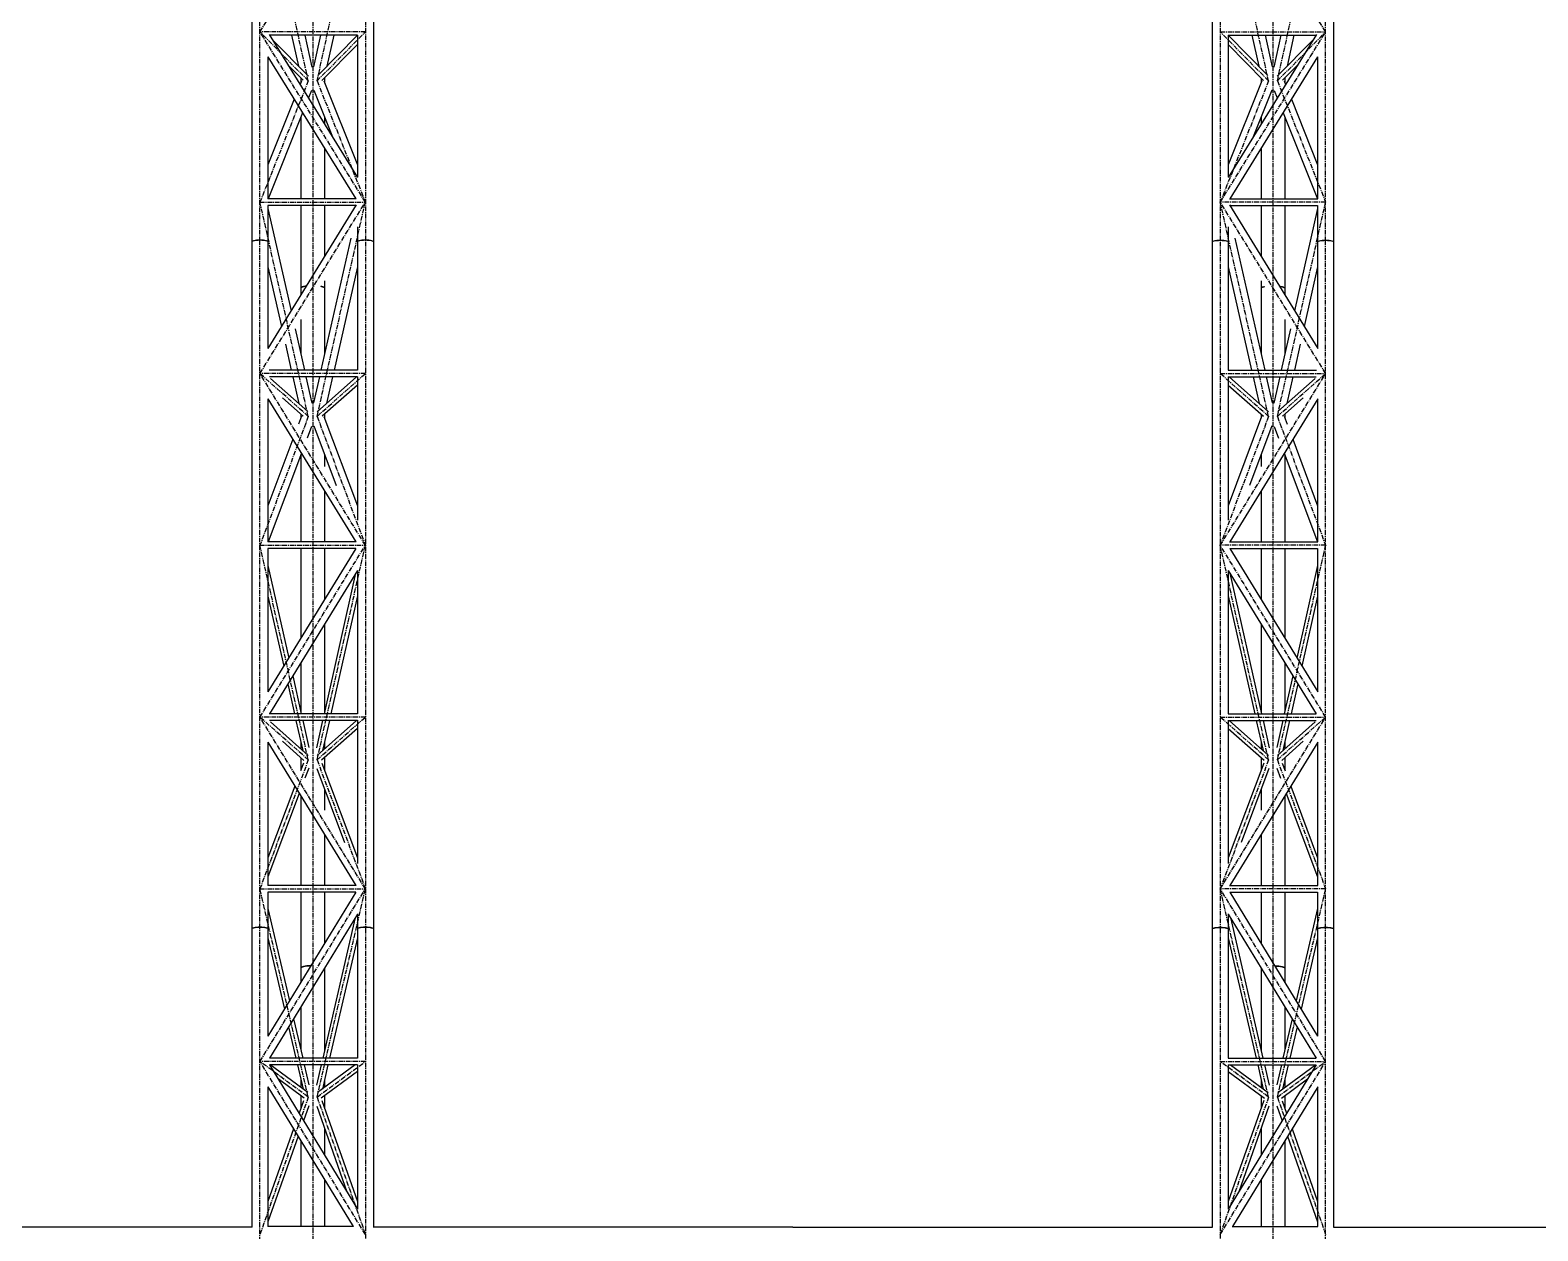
# Model space of a CAD drawing. Header units: millimetres. Extents: x 5143 to 30813, y 232 to 21408.
# Drawn here: x 16332 to 18907, y 17526 to 19577 of the extents above; entities that cross this region are included whole.
import ezdxf

# ---------------------------------------------------------------- set-up
doc = ezdxf.new("R2010")
doc.units = ezdxf.units.MM
doc.header["$LTSCALE"] = 0.25
doc.linetypes.add('CENTER', pattern=[50.8, 31.75, -6.35, 6.35, -6.35])
doc.linetypes.add('XKITLINE00', pattern=[0])

msp = doc.modelspace()

# ---------------------------------------------------------------- linework, layer by layer
at = {"color": 8, "linetype": 'CENTER'}
for p, q in [((16905, 20368.1), (16905, 19215.5)), ((18365, 20368.1), (18365, 19215.5)), ((16725, 19215.5), (16725, 20364.8)), ((16815, 20366.5), (16815, 19136.2)), ((18455, 20366.5), (18455, 19136.2)), ((18545, 19215.5), (18545, 20364.8)), ((16725, 19574.4), (16905, 19865.3)), ((16807.5, 19490.5), (16725, 19865.3)), ((16822.5, 19490.5), (16905, 19865.3)), ((18447.5, 19490.5), (18365, 19865.3)), ((18545, 19574.4), (18365, 19865.3)), ((18462.5, 19490.5), (18545, 19865.3)), ((16905, 19574.4), (16725, 19574.4)), ((16905, 19283.4), (16725, 19574.4)), ((16807.5, 19490.5), (16725, 19574.4)), ((16822.5, 19490.5), (16905, 19574.4)), ((18447.5, 19490.5), (18365, 19574.4)), ((18365, 19574.4), (18545, 19574.4)), ((18365, 19283.4), (18545, 19574.4)), ((18462.5, 19490.5), (18545, 19574.4)), ((16807.5, 19490.5), (16725, 19283.4)), ((16822.5, 19490.5), (16905, 19283.4)), ((18447.5, 19490.5), (18365, 19283.4)), ((18462.5, 19490.5), (18545, 19283.4)), ((16725, 18990.6), (16905, 19283.4)), ((16725, 19283.4), (16905, 19283.4)), ((16807.5, 18917.5), (16725, 19283.4)), ((16822.5, 18917.5), (16905, 19283.4)), ((18447.5, 18917.5), (18365, 19283.4)), ((18545, 18990.6), (18365, 19283.4)), ((18545, 19283.4), (18365, 19283.4)), ((18462.5, 18917.5), (18545, 19283.4)), ((16725, 18041.9), (16725, 19215.5)), ((16905, 19215.5), (16905, 18041.9)), ((18365, 19215.5), (18365, 18041.9)), ((18545, 18041.9), (18545, 19215.5)), ((16815, 19136.2), (16815, 17975)), ((18455, 19136.2), (18455, 17975)), ((16905, 18697.2), (16725, 18990.6)), ((16905, 18990.6), (16725, 18990.6)), ((16807.5, 18917.5), (16725, 18990.6)), ((16822.5, 18917.5), (16905, 18990.6)), ((18447.5, 18917.5), (18365, 18990.6)), ((18365, 18697.2), (18545, 18990.6)), ((18365, 18990.6), (18545, 18990.6)), ((18462.5, 18917.5), (18545, 18990.6)), ((16807.5, 18917.5), (16725, 18697.2)), ((16822.5, 18917.5), (16905, 18697.2)), ((18447.5, 18917.5), (18365, 18697.2)), ((18462.5, 18917.5), (18545, 18697.2)), ((16725, 18403.8), (16905, 18697.2)), ((16725, 18697.2), (16905, 18697.2)), ((16807.5, 18330.7), (16725, 18697.2)), ((16822.5, 18330.7), (16905, 18697.2)), ((18545, 18403.8), (18365, 18697.2)), ((18447.5, 18330.7), (18365, 18697.2)), ((18545, 18697.2), (18365, 18697.2)), ((18462.5, 18330.7), (18545, 18697.2)), ((16905, 18110.4), (16725, 18403.8)), ((16905, 18403.8), (16725, 18403.8)), ((16807.5, 18330.7), (16725, 18403.8)), ((16822.5, 18330.7), (16905, 18403.8)), ((18365, 18110.4), (18545, 18403.8)), ((18365, 18403.8), (18545, 18403.8)), ((18447.5, 18330.7), (18365, 18403.8)), ((18462.5, 18330.7), (18545, 18403.8)), ((16807.5, 18330.7), (16725, 18110.4)), ((16822.5, 18330.7), (16905, 18110.4)), ((18447.5, 18330.7), (18365, 18110.4)), ((18462.5, 18330.7), (18545, 18110.4)), ((16725, 17815.4), (16905, 18110.4)), ((16725, 18110.4), (16905, 18110.4)), ((16807.5, 17754.7), (16725, 18110.4)), ((16822.5, 17754.7), (16905, 18110.4)), ((18545, 17815.4), (18365, 18110.4)), ((18545, 18110.4), (18365, 18110.4)), ((18447.5, 17754.7), (18365, 18110.4)), ((18462.5, 17754.7), (18545, 18110.4)), ((16725, 16860.1), (16725, 18041.9)), ((16905, 18041.9), (16905, 16860.1)), ((18365, 18041.9), (18365, 16860.1)), ((18545, 16860.1), (18545, 18041.9)), ((16815, 17975), (16815, 16806.3)), ((18455, 17975), (18455, 16806.3)), ((16905, 17815.4), (16725, 17815.4)), ((16905, 17520), (16725, 17815.4)), ((16807.5, 17754.7), (16725, 17815.4)), ((16822.5, 17754.7), (16905, 17815.4)), ((18365, 17815.4), (18545, 17815.4)), ((18365, 17520), (18545, 17815.4)), ((18447.5, 17754.7), (18365, 17815.4)), ((18462.5, 17754.7), (18545, 17815.4)), ((16807.5, 17754.7), (16725, 17520)), ((16822.5, 17754.7), (16905, 17520)), ((18447.5, 17754.7), (18365, 17520)), ((18462.5, 17754.7), (18545, 17520))]:
    msp.add_line(p, q, dxfattribs=at)
at = {"color": 8, "linetype": 'XKITLINE00'}
for p, q in [((16918.6, 20343.7), (16918.6, 19215.5)), ((18351.3, 20343.7), (18351.3, 19215.5)), ((16711.3, 20340.1), (16711.3, 19215.5)), ((18558.6, 20340.1), (18558.6, 19215.5)), ((16740.5, 19570), (16891.6, 19325.8)), ((18529.5, 19570), (18378.4, 19325.8)), ((16891.3, 19568.7), (16741.3, 19568.7)), ((16746.1, 19560.9), (16807.6, 19498.4)), ((16779.1, 19568.7), (16790.8, 19515.5)), ((16801.5, 19568.7), (16813.6, 19513.8)), ((16828.5, 19568.7), (16816.6, 19514.5)), ((16891.3, 19568.6), (16823.9, 19500)), ((16891.3, 19552.5), (16830.9, 19491)), ((16850.9, 19568.7), (16839.2, 19515.5)), ((16891.3, 19568.9), (16891.3, 19326.2)), ((18378.6, 19568.9), (18378.6, 19326.2)), ((18378.6, 19568.7), (18528.7, 19568.7)), ((18378.6, 19568.6), (18446.1, 19500)), ((18378.6, 19552.5), (18439.1, 19491)), ((18419.1, 19568.7), (18430.8, 19515.5)), ((18441.5, 19568.7), (18453.4, 19514.5)), ((18468.5, 19568.7), (18456.4, 19513.8)), ((18523.9, 19560.9), (18462.4, 19498.4)), ((18490.9, 19568.7), (18479.2, 19515.5)), ((16738.6, 19531.7), (16738.6, 19289.1)), ((16738.6, 19531.6), (16888.7, 19289.1)), ((16773, 19517.6), (16798.5, 19491.6)), ((18531.3, 19531.6), (18381.3, 19289.1)), ((18497, 19517.6), (18471.5, 19491.6)), ((18531.3, 19531.7), (18531.3, 19289.1)), ((16794.7, 19495.5), (16794.7, 19488)), ((16795.3, 19494.8), (16795.4, 19494.8)), ((16834.7, 19494.8), (16834.6, 19494.4)), ((16835.3, 19495.5), (16835.3, 19487.9)), ((18434.7, 19495.5), (18434.7, 19487.9)), ((18435.3, 19494.8), (18435.4, 19494.4)), ((18474.6, 19494.8), (18474.6, 19494.8)), ((18475.3, 19495.5), (18475.3, 19488)), ((16795.9, 19490.9), (16793.4, 19484.6)), ((16812.7, 19474.1), (16807.7, 19461.4)), ((16817, 19474.7), (16848.7, 19395.1)), ((16834.2, 19490.6), (16891.3, 19347.2)), ((18435.8, 19490.6), (18378.6, 19347.2)), ((18453, 19474.7), (18421.2, 19395.1)), ((18457.3, 19474.1), (18462.3, 19461.4)), ((18474.1, 19490.9), (18476.6, 19484.6)), ((16783.3, 19459.4), (16738.6, 19347.3)), ((18486.7, 19459.4), (18531.3, 19347.3)), ((16797.7, 19436.2), (16739.1, 19289.1)), ((16794.7, 19428.8), (16794.7, 19289.1)), ((16835.3, 19428.8), (16835.3, 19416.8)), ((18434.7, 19428.8), (18434.7, 19416.8)), ((18472.3, 19436.2), (18530.9, 19289.1)), ((18475.3, 19428.8), (18475.3, 19289.1)), ((16835.3, 19375.4), (16835.3, 19289.1)), ((18434.7, 19375.4), (18434.7, 19289.1)), ((16889.1, 19289.1), (16738.5, 19289.1)), ((18380.9, 19289.1), (18531.5, 19289.1)), ((16889.5, 19279), (16738.4, 19033.2)), ((16738.6, 19277.9), (16738.6, 19215.5)), ((16888.7, 19277.7), (16738.6, 19277.7)), ((16738.6, 19272.6), (16778.1, 19097.7)), ((16794.7, 19277.7), (16794.7, 19136.2)), ((16835.3, 19277.7), (16835.3, 19190.8)), ((18380.5, 19279), (18531.6, 19033.2)), ((18381.3, 19277.7), (18531.3, 19277.7)), ((18434.7, 19277.7), (18434.7, 19190.8)), ((18475.3, 19277.7), (18475.3, 19136.2)), ((18531.3, 19272.6), (18491.9, 19097.7)), ((18531.3, 19277.9), (18531.3, 19215.5)), ((16891.3, 19241), (16891.3, 19215.5)), ((18378.6, 19241), (18378.6, 19215.5)), ((16711.7, 19216.2), (16711.3, 19215.5)), ((16711.7, 19216.1), (16711.3, 19215.5)), ((16711.3, 19215.5), (16711.3, 18041.9)), ((16712.7, 19216.9), (16711.7, 19216.2)), ((16712.7, 19216.7), (16711.7, 19216.1)), ((16714.3, 19217.5), (16712.7, 19216.9)), ((16714.3, 19217.2), (16712.7, 19216.7)), ((16714.8, 19217.4), (16713.9, 19217.1)), ((16716.5, 19218.1), (16714.3, 19217.5)), ((16716.5, 19217.7), (16714.3, 19217.2)), ((16716.9, 19218), (16714.8, 19217.4)), ((16719.1, 19218.5), (16716.5, 19218.1)), ((16719.1, 19218), (16716.5, 19217.7)), ((16719.3, 19218.3), (16716.9, 19218)), ((16722, 19218.7), (16719.1, 19218.5)), ((16722, 19218.2), (16719.1, 19218)), ((16722.1, 19218.6), (16719.3, 19218.3)), ((16725, 19218.8), (16722, 19218.7)), ((16725, 19218.3), (16722, 19218.2)), ((16725, 19218.6), (16722.1, 19218.6)), ((16728, 19218.7), (16725, 19218.8)), ((16727.9, 19218.6), (16725, 19218.6)), ((16728, 19218.2), (16725, 19218.3)), ((16730.7, 19218.3), (16727.9, 19218.6)), ((16730.9, 19218.5), (16728, 19218.7)), ((16730.9, 19218), (16728, 19218.2)), ((16733.1, 19218), (16730.7, 19218.3)), ((16733.5, 19218.1), (16730.9, 19218.5)), ((16733.5, 19217.7), (16730.9, 19218)), ((16735.2, 19217.4), (16733.1, 19218)), ((16735.7, 19217.5), (16733.5, 19218.1)), ((16735.7, 19217.2), (16733.5, 19217.7)), ((16736.1, 19217.1), (16735.2, 19217.4)), ((16737.3, 19216.9), (16735.7, 19217.5)), ((16737.3, 19216.7), (16735.7, 19217.2)), ((16738.3, 19216.2), (16737.3, 19216.9)), ((16738.3, 19216.1), (16737.3, 19216.7)), ((16738.3, 19216.2), (16738.6, 19215.5)), ((16738.3, 19216.1), (16738.6, 19215.5)), ((16738.6, 19215.5), (16738.6, 19033.6)), ((16879.9, 19221.8), (16829, 18996.3)), ((16891.7, 19216.2), (16891.3, 19215.5)), ((16891.7, 19216.1), (16891.3, 19215.5)), ((16891.3, 19215.5), (16891.3, 18996.3)), ((16892.7, 19216.9), (16891.7, 19216.2)), ((16892.7, 19216.7), (16891.7, 19216.1)), ((16894.3, 19217.5), (16892.7, 19216.9)), ((16894.3, 19217.2), (16892.7, 19216.7)), ((16894.8, 19217.4), (16893.9, 19217.1)), ((16896.5, 19218.1), (16894.3, 19217.5)), ((16896.5, 19217.7), (16894.3, 19217.2)), ((16896.9, 19218), (16894.8, 19217.4)), ((16899.1, 19218.5), (16896.5, 19218.1)), ((16899.1, 19218), (16896.5, 19217.7)), ((16899.3, 19218.3), (16896.9, 19218)), ((16902, 19218.7), (16899.1, 19218.5)), ((16902, 19218.2), (16899.1, 19218)), ((16902.1, 19218.6), (16899.3, 19218.3)), ((16905, 19218.8), (16902, 19218.7)), ((16905, 19218.3), (16902, 19218.2)), ((16905, 19218.6), (16902.1, 19218.6)), ((16908, 19218.7), (16905, 19218.8)), ((16907.9, 19218.6), (16905, 19218.6)), ((16908, 19218.2), (16905, 19218.3)), ((16910.7, 19218.3), (16907.9, 19218.6)), ((16910.9, 19218.5), (16908, 19218.7)), ((16910.9, 19218), (16908, 19218.2)), ((16913.1, 19218), (16910.7, 19218.3)), ((16913.5, 19218.1), (16910.9, 19218.5)), ((16913.5, 19217.7), (16910.9, 19218)), ((16915.2, 19217.4), (16913.1, 19218)), ((16915.7, 19217.5), (16913.5, 19218.1)), ((16915.7, 19217.2), (16913.5, 19217.7)), ((16916.1, 19217.1), (16915.2, 19217.4)), ((16917.3, 19216.9), (16915.7, 19217.5)), ((16917.3, 19216.7), (16915.7, 19217.2)), ((16918.3, 19216.2), (16917.3, 19216.9)), ((16918.3, 19216.1), (16917.3, 19216.7)), ((16918.3, 19216.2), (16918.6, 19215.5)), ((16918.3, 19216.1), (16918.6, 19215.5)), ((16918.6, 19215.5), (16918.6, 18041.9)), ((18351.7, 19216.2), (18351.3, 19215.5)), ((18351.7, 19216.1), (18351.3, 19215.5)), ((18351.3, 19215.5), (18351.3, 18041.9)), ((18351.7, 19216.2), (18352.7, 19216.9)), ((18351.7, 19216.1), (18352.7, 19216.7)), ((18352.7, 19216.9), (18354.3, 19217.5)), ((18352.7, 19216.7), (18354.3, 19217.2)), ((18353.9, 19217.1), (18354.8, 19217.4)), ((18354.3, 19217.5), (18356.5, 19218.1)), ((18354.3, 19217.2), (18356.5, 19217.7)), ((18354.8, 19217.4), (18356.9, 19218)), ((18356.5, 19218.1), (18359.1, 19218.5)), ((18356.5, 19217.7), (18359.1, 19218)), ((18356.9, 19218), (18359.3, 19218.3)), ((18359.1, 19218.5), (18362, 19218.7)), ((18359.1, 19218), (18362, 19218.2)), ((18359.3, 19218.3), (18362.1, 19218.6)), ((18362, 19218.7), (18365, 19218.8)), ((18362, 19218.2), (18365, 19218.3)), ((18362.1, 19218.6), (18365, 19218.6)), ((18365, 19218.8), (18368, 19218.7)), ((18365, 19218.6), (18367.9, 19218.6)), ((18365, 19218.3), (18368, 19218.2)), ((18367.9, 19218.6), (18370.7, 19218.3)), ((18368, 19218.7), (18370.9, 19218.5)), ((18368, 19218.2), (18370.9, 19218)), ((18370.7, 19218.3), (18373.1, 19218)), ((18370.9, 19218.5), (18373.5, 19218.1)), ((18370.9, 19218), (18373.5, 19217.7)), ((18373.1, 19218), (18375.2, 19217.4)), ((18373.5, 19218.1), (18375.7, 19217.5)), ((18373.5, 19217.7), (18375.7, 19217.2)), ((18375.2, 19217.4), (18376.1, 19217.1)), ((18375.7, 19217.5), (18377.3, 19216.9)), ((18375.7, 19217.2), (18377.3, 19216.7)), ((18377.3, 19216.9), (18378.3, 19216.2)), ((18377.3, 19216.7), (18378.3, 19216.1)), ((18378.3, 19216.2), (18378.6, 19215.5)), ((18378.3, 19216.1), (18378.6, 19215.5)), ((18378.6, 19215.5), (18378.6, 18996.3)), ((18390.1, 19221.8), (18440.9, 18996.3)), ((18531.7, 19216.2), (18531.3, 19215.5)), ((18531.7, 19216.1), (18531.3, 19215.5)), ((18531.3, 19215.5), (18531.3, 19033.6)), ((18531.7, 19216.2), (18532.7, 19216.9)), ((18531.7, 19216.1), (18532.7, 19216.7)), ((18532.7, 19216.9), (18534.3, 19217.5)), ((18532.7, 19216.7), (18534.3, 19217.2)), ((18533.9, 19217.1), (18534.8, 19217.4)), ((18534.3, 19217.5), (18536.5, 19218.1)), ((18534.3, 19217.2), (18536.5, 19217.7)), ((18534.8, 19217.4), (18536.9, 19218)), ((18536.5, 19218.1), (18539.1, 19218.5)), ((18536.5, 19217.7), (18539.1, 19218)), ((18536.9, 19218), (18539.3, 19218.3)), ((18539.1, 19218.5), (18542, 19218.7)), ((18539.1, 19218), (18542, 19218.2)), ((18539.3, 19218.3), (18542.1, 19218.6)), ((18542, 19218.7), (18545, 19218.8)), ((18542, 19218.2), (18545, 19218.3)), ((18542.1, 19218.6), (18545, 19218.6)), ((18545, 19218.8), (18548, 19218.7)), ((18545, 19218.6), (18547.9, 19218.6)), ((18545, 19218.3), (18548, 19218.2)), ((18547.9, 19218.6), (18550.7, 19218.3)), ((18548, 19218.7), (18550.9, 19218.5)), ((18548, 19218.2), (18550.9, 19218)), ((18550.7, 19218.3), (18553.1, 19218)), ((18550.9, 19218.5), (18553.5, 19218.1)), ((18550.9, 19218), (18553.5, 19217.7)), ((18553.1, 19218), (18555.2, 19217.4)), ((18553.5, 19218.1), (18555.7, 19217.5)), ((18553.5, 19217.7), (18555.7, 19217.2)), ((18555.2, 19217.4), (18556.1, 19217.1)), ((18555.7, 19217.5), (18557.3, 19216.9)), ((18555.7, 19217.2), (18557.3, 19216.7)), ((18557.3, 19216.9), (18558.3, 19216.2)), ((18557.3, 19216.7), (18558.3, 19216.1)), ((18558.3, 19216.2), (18558.6, 19215.5)), ((18558.3, 19216.1), (18558.6, 19215.5)), ((18558.6, 19215.5), (18558.6, 18041.9)), ((16738.6, 19173.1), (16761.7, 19071)), ((16891.3, 19173.1), (16851.5, 18996.3)), ((18378.6, 19173.1), (18418.5, 18996.3)), ((18531.3, 19173.1), (18508.3, 19071)), ((16795, 19137), (16794.7, 19136.2)), ((16795, 19136.9), (16794.7, 19136.2)), ((16794.7, 19136.2), (16794.7, 19124.8)), ((16795.9, 19137.8), (16795, 19137)), ((16795.9, 19137.7), (16795, 19136.9)), ((16797.4, 19138.5), (16795.9, 19137.8)), ((16797.4, 19138.3), (16795.9, 19137.7)), ((16799.4, 19139.2), (16797.4, 19138.5)), ((16799.4, 19138.9), (16797.4, 19138.3)), ((16801.9, 19139.8), (16799.4, 19139.2)), ((16801.9, 19139.5), (16799.4, 19138.9)), ((16804.1, 19140.1), (16801.9, 19139.8)), ((16803.9, 19139.7), (16801.9, 19139.5)), ((16830.5, 19138.9), (16829.1, 19139.2)), ((16830.5, 19139.2), (16829.3, 19139.5)), ((16832.6, 19138.5), (16830.5, 19139.2)), ((16832.6, 19138.3), (16830.5, 19138.9)), ((16834.1, 19137.8), (16832.6, 19138.5)), ((16834.1, 19137.7), (16832.6, 19138.3)), ((16835, 19137), (16834.1, 19137.8)), ((16835, 19136.9), (16834.1, 19137.7)), ((16835, 19137), (16835.3, 19136.2)), ((16835, 19136.9), (16835.3, 19136.2)), ((16835.3, 19149.3), (16835.3, 19136.2)), ((16835.3, 19136.2), (16835.3, 19024)), ((18434.7, 19149.3), (18434.7, 19136.2)), ((18435, 19137), (18434.7, 19136.2)), ((18435, 19136.9), (18434.7, 19136.2)), ((18434.7, 19136.2), (18434.7, 19024)), ((18435, 19137), (18435.9, 19137.8)), ((18435, 19136.9), (18435.9, 19137.7)), ((18435.9, 19137.8), (18437.4, 19138.5)), ((18435.9, 19137.7), (18437.4, 19138.3)), ((18437.4, 19138.5), (18439.4, 19139.2)), ((18437.4, 19138.3), (18439.4, 19138.9)), ((18439.4, 19139.2), (18440.7, 19139.5)), ((18439.4, 19138.9), (18440.9, 19139.2)), ((18465.9, 19140.1), (18468, 19139.8)), ((18466.1, 19139.7), (18468, 19139.5)), ((18468, 19139.8), (18470.5, 19139.2)), ((18468, 19139.5), (18470.5, 19138.9)), ((18470.5, 19139.2), (18472.6, 19138.5)), ((18470.5, 19138.9), (18472.6, 19138.3)), ((18472.6, 19138.5), (18474.1, 19137.8)), ((18472.6, 19138.3), (18474.1, 19137.7)), ((18474.1, 19137.8), (18475, 19137)), ((18474.1, 19137.7), (18475, 19136.9)), ((18475, 19137), (18475.3, 19136.2)), ((18475, 19136.9), (18475.3, 19136.2)), ((18475.3, 19136.2), (18475.3, 19124.8)), ((16794.7, 19083.2), (16794.7, 19024)), ((18475.3, 19083.2), (18475.3, 19024)), ((16784.9, 19067.3), (16800.9, 18996.3)), ((18485.1, 19067.3), (18469.1, 18996.3)), ((16768.5, 19040.6), (16778.5, 18996.3)), ((18501.5, 19040.6), (18491.5, 18996.3)), ((16891.5, 18996.3), (16740.9, 18996.3)), ((16891.3, 18984.9), (16741.3, 18984.9)), ((16806.9, 18925.6), (16742.8, 18982.4)), ((16781.1, 18984.9), (16791.3, 18939.4)), ((16803.5, 18984.9), (16813.6, 18940)), ((16826.5, 18984.9), (16816.5, 18940.6)), ((16890, 18984.9), (16822.9, 18925.4)), ((16848.9, 18984.9), (16838.7, 18939.4)), ((16891.3, 18985.1), (16891.3, 18740.3)), ((18378.5, 18996.3), (18529.1, 18996.3)), ((18378.6, 18985.1), (18378.6, 18740.3)), ((18378.6, 18984.9), (18528.7, 18984.9)), ((18380, 18984.9), (18447.1, 18925.4)), ((18421.1, 18984.9), (18431.3, 18939.4)), ((18443.5, 18984.9), (18453.5, 18940.6)), ((18466.5, 18984.9), (18456.4, 18940)), ((18463.1, 18925.6), (18527.2, 18982.4)), ((18488.9, 18984.9), (18478.6, 18939.4)), ((16891.3, 18970.9), (16831.3, 18917.7)), ((18378.6, 18970.9), (18438.7, 18917.7)), ((16738.6, 18947.5), (16888.7, 18702.9)), ((16738.6, 18947.5), (16738.6, 18702.9)), ((16798.8, 18917.6), (16763.2, 18949.1)), ((18531.4, 18947.5), (18381.3, 18702.9)), ((18471.2, 18917.6), (18506.8, 18949.1)), ((18531.3, 18947.5), (18531.3, 18702.9)), ((16795.9, 18917.6), (16790.8, 18904.1)), ((16794.7, 18921.2), (16794.7, 18914.5)), ((16812.8, 18900.4), (16805.3, 18880.5)), ((16817, 18901.1), (16855, 18799.5)), ((16834.3, 18917.2), (16891.3, 18764.8)), ((16835.3, 18921.2), (16835.3, 18914.5)), ((18435.7, 18917.2), (18378.6, 18764.8)), ((18453, 18901.1), (18415, 18799.5)), ((18434.7, 18921.2), (18434.7, 18914.5)), ((18457.2, 18900.4), (18464.7, 18880.5)), ((18474.1, 18917.6), (18479.2, 18904.1)), ((18475.3, 18921.2), (18475.3, 18914.5)), ((16781.1, 18878.3), (16738.6, 18764.9)), ((18488.9, 18878.3), (18531.3, 18764.9)), ((16795.7, 18854.6), (16738.8, 18702.9)), ((16794.7, 18852.1), (16794.7, 18702.9)), ((16835.3, 18852.1), (16835.3, 18831.6)), ((18434.7, 18852.1), (18434.7, 18831.6)), ((18474.3, 18854.6), (18531.2, 18702.9)), ((18475.3, 18852.1), (18475.3, 18702.9)), ((16835.3, 18790), (16835.3, 18702.9)), ((18434.7, 18790), (18434.7, 18702.9)), ((16889, 18702.9), (16738.5, 18702.9)), ((18381, 18702.9), (18531.5, 18702.9)), ((16888.8, 18691.7), (16738.6, 18446.9)), ((16738.6, 18691.7), (16738.6, 18446.9)), ((16888.7, 18691.5), (16738.6, 18691.5)), ((16794.7, 18691.5), (16794.7, 18538.2)), ((16835.3, 18691.5), (16835.3, 18604.4)), ((18381.1, 18691.7), (18531.4, 18446.9)), ((18381.3, 18691.5), (18531.3, 18691.5)), ((18434.7, 18691.5), (18434.7, 18604.4)), ((18475.3, 18691.5), (18475.3, 18538.2)), ((18531.3, 18691.7), (18531.3, 18446.9)), ((16738.6, 18662.5), (16774.2, 18504.7)), ((16891.3, 18654.1), (16741.3, 18409.5)), ((16888.4, 18649.4), (16834.4, 18409.5)), ((16891.3, 18654.2), (16891.3, 18409.5)), ((18378.6, 18654.2), (18378.6, 18409.5)), ((18378.7, 18654.1), (18528.7, 18409.5)), ((18381.6, 18649.4), (18435.6, 18409.5)), ((18531.3, 18662.5), (18495.8, 18504.7)), ((16738.6, 18610.6), (16765.6, 18490.8)), ((16891.3, 18610.7), (16846.1, 18409.5)), ((18378.6, 18610.7), (18423.9, 18409.5)), ((18531.3, 18610.6), (18504.4, 18490.8)), ((16835.3, 18562.8), (16835.3, 18413.4)), ((18434.7, 18562.8), (18434.7, 18413.4)), ((16794.7, 18496.6), (16794.7, 18413.5)), ((18475.3, 18496.6), (18475.3, 18413.5)), ((16781, 18474.3), (16795.6, 18409.5)), ((18489, 18474.3), (18474.4, 18409.5)), ((16772.5, 18460.4), (16783.9, 18409.5)), ((18497.5, 18460.4), (18486.1, 18409.5)), ((16891.5, 18409.5), (16740.9, 18409.5)), ((16891.3, 18398.1), (16741.3, 18398.1)), ((16807.4, 18338.4), (16742.8, 18395.7)), ((16786.5, 18398.1), (16798.1, 18346.6)), ((16798.2, 18398.1), (16808.6, 18351.6)), ((16831.9, 18398.1), (16821.3, 18351.1)), ((16890, 18398.1), (16822.5, 18338.3)), ((16843.5, 18398.1), (16831.9, 18346.6)), ((16891.3, 18398.3), (16891.3, 18153.5)), ((18378.5, 18409.5), (18529, 18409.5)), ((18378.6, 18398.3), (18378.6, 18153.5)), ((18378.6, 18398.1), (18528.7, 18398.1)), ((18380, 18398.1), (18447.5, 18338.3)), ((18426.5, 18398.1), (18438.1, 18346.6)), ((18438.1, 18398.1), (18448.7, 18351.1)), ((18471.8, 18398.1), (18461.4, 18351.6)), ((18462.6, 18338.4), (18527.2, 18395.7)), ((18483.5, 18398.1), (18471.9, 18346.6)), ((16738.6, 18360.8), (16888.7, 18116.1)), ((16738.6, 18360.7), (16738.6, 18116.1)), ((16800, 18329.7), (16763.2, 18362.4)), ((16794.7, 18361.6), (16794.7, 18349.6)), ((16891.3, 18384.2), (16830.1, 18329.9)), ((16835.3, 18361.7), (16835.3, 18349.6)), ((18378.6, 18384.2), (18439.9, 18329.9)), ((18531.4, 18360.8), (18381.3, 18116.1)), ((18434.7, 18361.7), (18434.7, 18349.6)), ((18470, 18329.7), (18506.8, 18362.4)), ((18475.3, 18361.6), (18475.3, 18349.6)), ((18531.3, 18360.7), (18531.3, 18116.1)), ((16794.7, 18334.4), (16794.7, 18312.8)), ((16835.3, 18334.5), (16835.3, 18312.7)), ((18434.7, 18334.5), (18434.7, 18312.7)), ((18475.3, 18334.4), (18475.3, 18312.8)), ((16799.2, 18324.9), (16794.3, 18311.7)), ((16808.2, 18316.4), (16801.8, 18299.4)), ((16821.9, 18316), (16869.4, 18189.3)), ((16830.6, 18325.2), (16891.3, 18163.1)), ((18439.4, 18325.2), (18378.6, 18163.1)), ((18448.1, 18316), (18400.6, 18189.3)), ((18461.7, 18316.4), (18468.1, 18299.4)), ((18470.8, 18324.9), (18475.7, 18311.7)), ((16784.6, 18285.8), (16738.6, 18163.1)), ((18485.4, 18285.8), (18531.3, 18163.1)), ((16792.2, 18273.5), (16738.6, 18130.6)), ((16794.7, 18269.4), (16794.7, 18116.1)), ((16835.3, 18280.3), (16835.3, 18244.8)), ((18434.7, 18280.3), (18434.7, 18244.8)), ((18475.3, 18269.4), (18475.3, 18116.1)), ((18477.8, 18273.5), (18531.3, 18130.6)), ((16835.3, 18203.2), (16835.3, 18116.1)), ((18434.7, 18203.2), (18434.7, 18116.1)), ((16889, 18116.1), (16738.5, 18116.1)), ((16888.8, 18104.9), (16738.6, 17858.7)), ((16738.6, 18104.9), (16738.6, 18041.9)), ((16888.7, 18104.7), (16738.6, 18104.7)), ((16794.7, 18104.7), (16794.7, 17975)), ((16835.3, 18104.7), (16835.3, 18017.1)), ((18381, 18116.1), (18531.5, 18116.1)), ((18381.1, 18104.9), (18531.3, 17858.7)), ((18381.2, 18104.7), (18531.3, 18104.7)), ((18434.7, 18104.7), (18434.7, 18017.1)), ((18475.3, 18104.7), (18475.3, 17975)), ((18531.3, 18104.9), (18531.3, 18041.9)), ((16738.6, 18076.8), (16775.3, 17918.8)), ((18531.3, 18076.8), (18494.7, 17918.8)), ((16891.3, 18067.1), (16741.2, 17821.1)), ((16887.8, 18061.3), (16832.1, 17821.1)), ((16891.3, 18067.6), (16891.3, 18041.9)), ((18378.6, 18067.6), (18378.6, 18041.9)), ((18378.6, 18067.1), (18528.7, 17821.1)), ((18382.2, 18061.3), (18437.9, 17821.1)), ((16711.7, 18042.6), (16711.3, 18041.9)), ((16711.7, 18042.5), (16711.3, 18041.9)), ((16711.3, 18041.9), (16711.3, 17532.2)), ((16712.7, 18043.2), (16711.7, 18042.6)), ((16712.7, 18043), (16711.7, 18042.5)), ((16714.3, 18043.7), (16712.7, 18043.2)), ((16714.3, 18043.4), (16712.7, 18043)), ((16714.8, 18043.6), (16713.2, 18043.1)), ((16713.2, 18043.1), (16713.2, 18043.1)), ((16716.5, 18044.2), (16714.3, 18043.7)), ((16716.5, 18043.8), (16714.3, 18043.4)), ((16716.9, 18044.1), (16714.8, 18043.6)), ((16719.1, 18044.5), (16716.5, 18044.2)), ((16719.1, 18044.1), (16716.5, 18043.8)), ((16719.3, 18044.4), (16716.9, 18044.1)), ((16722, 18044.7), (16719.1, 18044.5)), ((16722, 18044.2), (16719.1, 18044.1)), ((16722.1, 18044.6), (16719.3, 18044.4)), ((16725, 18044.8), (16722, 18044.7)), ((16725, 18044.3), (16722, 18044.2)), ((16725, 18044.7), (16722.1, 18044.6)), ((16728, 18044.7), (16725, 18044.8)), ((16727.9, 18044.6), (16725, 18044.7)), ((16728, 18044.2), (16725, 18044.3)), ((16730.7, 18044.4), (16727.9, 18044.6)), ((16730.9, 18044.5), (16728, 18044.7)), ((16730.9, 18044.1), (16728, 18044.2)), ((16733.1, 18044.1), (16730.7, 18044.4)), ((16733.5, 18044.2), (16730.9, 18044.5)), ((16733.5, 18043.8), (16730.9, 18044.1)), ((16735.2, 18043.6), (16733.1, 18044.1)), ((16735.7, 18043.7), (16733.5, 18044.2)), ((16735.7, 18043.4), (16733.5, 18043.8)), ((16736.8, 18043.1), (16735.2, 18043.6)), ((16737.3, 18043.2), (16735.7, 18043.7)), ((16737.3, 18043), (16735.7, 18043.4)), ((16736.8, 18043.1), (16736.8, 18043.1)), ((16738.3, 18042.6), (16737.3, 18043.2)), ((16738.3, 18042.5), (16737.3, 18043)), ((16738.3, 18042.6), (16738.6, 18041.9)), ((16738.3, 18042.5), (16738.6, 18041.9)), ((16738.6, 18041.9), (16738.6, 17858.7)), ((16738.6, 18026.4), (16766.8, 17904.9)), ((16891.3, 18026.5), (16843.7, 17821.1)), ((16891.7, 18042.6), (16891.3, 18041.9)), ((16891.7, 18042.5), (16891.3, 18041.9)), ((16891.3, 18041.9), (16891.3, 17821.1)), ((16892.7, 18043.2), (16891.7, 18042.6)), ((16892.7, 18043), (16891.7, 18042.5)), ((16894.3, 18043.7), (16892.7, 18043.2)), ((16894.3, 18043.4), (16892.7, 18043)), ((16894.8, 18043.6), (16893.2, 18043.1)), ((16893.2, 18043.1), (16893.2, 18043.1)), ((16896.5, 18044.2), (16894.3, 18043.7)), ((16896.5, 18043.8), (16894.3, 18043.4)), ((16896.9, 18044.1), (16894.8, 18043.6)), ((16899.1, 18044.5), (16896.5, 18044.2)), ((16899.1, 18044.1), (16896.5, 18043.8)), ((16899.3, 18044.4), (16896.9, 18044.1)), ((16902, 18044.7), (16899.1, 18044.5)), ((16902, 18044.2), (16899.1, 18044.1)), ((16902.1, 18044.6), (16899.3, 18044.4)), ((16905, 18044.8), (16902, 18044.7)), ((16905, 18044.3), (16902, 18044.2)), ((16905, 18044.7), (16902.1, 18044.6)), ((16908, 18044.7), (16905, 18044.8)), ((16907.9, 18044.6), (16905, 18044.7)), ((16908, 18044.2), (16905, 18044.3)), ((16910.7, 18044.4), (16907.9, 18044.6)), ((16910.9, 18044.5), (16908, 18044.7)), ((16910.9, 18044.1), (16908, 18044.2)), ((16913.1, 18044.1), (16910.7, 18044.4)), ((16913.5, 18044.2), (16910.9, 18044.5)), ((16913.5, 18043.8), (16910.9, 18044.1)), ((16915.2, 18043.6), (16913.1, 18044.1)), ((16915.7, 18043.7), (16913.5, 18044.2)), ((16915.7, 18043.4), (16913.5, 18043.8)), ((16916.8, 18043.1), (16915.2, 18043.6)), ((16917.3, 18043.2), (16915.7, 18043.7)), ((16917.3, 18043), (16915.7, 18043.4)), ((16916.8, 18043.1), (16916.8, 18043.1)), ((16918.3, 18042.6), (16917.3, 18043.2)), ((16918.3, 18042.5), (16917.3, 18043)), ((16918.3, 18042.6), (16918.6, 18041.9)), ((16918.3, 18042.5), (16918.6, 18041.9)), ((16918.6, 18041.9), (16918.6, 17532.2)), ((18351.7, 18042.6), (18351.3, 18041.9)), ((18351.7, 18042.5), (18351.3, 18041.9)), ((18351.3, 18041.9), (18351.3, 17532.2)), ((18351.7, 18042.6), (18352.7, 18043.2)), ((18351.7, 18042.5), (18352.7, 18043)), ((18352.7, 18043.2), (18354.3, 18043.7)), ((18352.7, 18043), (18354.3, 18043.4)), ((18353.2, 18043.1), (18354.8, 18043.6)), ((18353.2, 18043.1), (18353.2, 18043.1)), ((18354.3, 18043.7), (18356.5, 18044.2)), ((18354.3, 18043.4), (18356.5, 18043.8)), ((18354.8, 18043.6), (18356.9, 18044.1)), ((18356.5, 18044.2), (18359.1, 18044.5)), ((18356.5, 18043.8), (18359.1, 18044.1)), ((18356.9, 18044.1), (18359.3, 18044.4)), ((18359.1, 18044.5), (18362, 18044.7)), ((18359.1, 18044.1), (18362, 18044.2)), ((18359.3, 18044.4), (18362.1, 18044.6)), ((18362, 18044.7), (18365, 18044.8)), ((18362, 18044.2), (18365, 18044.3)), ((18362.1, 18044.6), (18365, 18044.7)), ((18365, 18044.8), (18368, 18044.7)), ((18365, 18044.7), (18367.9, 18044.6)), ((18365, 18044.3), (18368, 18044.2)), ((18367.9, 18044.6), (18370.7, 18044.4)), ((18368, 18044.7), (18370.9, 18044.5)), ((18368, 18044.2), (18370.9, 18044.1)), ((18370.7, 18044.4), (18373.1, 18044.1)), ((18370.9, 18044.5), (18373.5, 18044.2)), ((18370.9, 18044.1), (18373.5, 18043.8)), ((18373.1, 18044.1), (18375.2, 18043.6)), ((18373.5, 18044.2), (18375.7, 18043.7)), ((18373.5, 18043.8), (18375.7, 18043.4)), ((18375.2, 18043.6), (18376.8, 18043.1)), ((18375.7, 18043.7), (18377.3, 18043.2)), ((18375.7, 18043.4), (18377.3, 18043)), ((18376.8, 18043.1), (18376.8, 18043.1)), ((18377.3, 18043.2), (18378.3, 18042.6)), ((18377.3, 18043), (18378.3, 18042.5)), ((18378.3, 18042.6), (18378.6, 18041.9)), ((18378.3, 18042.5), (18378.6, 18041.9)), ((18378.6, 18041.9), (18378.6, 17821.1)), ((18378.6, 18026.5), (18426.3, 17821.1)), ((18531.3, 18026.4), (18503.2, 17904.9)), ((18531.7, 18042.6), (18531.3, 18041.9)), ((18531.7, 18042.5), (18531.3, 18041.9)), ((18531.3, 18041.9), (18531.3, 17858.7)), ((18531.7, 18042.6), (18532.7, 18043.2)), ((18531.7, 18042.5), (18532.7, 18043)), ((18532.7, 18043.2), (18534.3, 18043.7)), ((18532.7, 18043), (18534.3, 18043.4)), ((18533.2, 18043.1), (18534.8, 18043.6)), ((18533.2, 18043.1), (18533.2, 18043.1)), ((18534.3, 18043.7), (18536.5, 18044.2)), ((18534.3, 18043.4), (18536.5, 18043.8)), ((18534.8, 18043.6), (18536.9, 18044.1)), ((18536.5, 18044.2), (18539.1, 18044.5)), ((18536.5, 18043.8), (18539.1, 18044.1)), ((18536.9, 18044.1), (18539.3, 18044.4)), ((18539.1, 18044.5), (18542, 18044.7)), ((18539.1, 18044.1), (18542, 18044.2)), ((18539.3, 18044.4), (18542.1, 18044.6)), ((18542, 18044.7), (18545, 18044.8)), ((18542, 18044.2), (18545, 18044.3)), ((18542.1, 18044.6), (18545, 18044.7)), ((18545, 18044.8), (18548, 18044.7)), ((18545, 18044.7), (18547.9, 18044.6)), ((18545, 18044.3), (18548, 18044.2)), ((18547.9, 18044.6), (18550.7, 18044.4)), ((18548, 18044.7), (18550.9, 18044.5)), ((18548, 18044.2), (18550.9, 18044.1)), ((18550.7, 18044.4), (18553.1, 18044.1)), ((18550.9, 18044.5), (18553.5, 18044.2)), ((18550.9, 18044.1), (18553.5, 18043.8)), ((18553.1, 18044.1), (18555.2, 18043.6)), ((18553.5, 18044.2), (18555.7, 18043.7)), ((18553.5, 18043.8), (18555.7, 18043.4)), ((18555.2, 18043.6), (18556.8, 18043.1)), ((18555.7, 18043.7), (18557.3, 18043.2)), ((18555.7, 18043.4), (18557.3, 18043)), ((18556.8, 18043.1), (18556.8, 18043.1)), ((18557.3, 18043.2), (18558.3, 18042.6)), ((18557.3, 18043), (18558.3, 18042.5)), ((18558.3, 18042.6), (18558.6, 18041.9)), ((18558.3, 18042.5), (18558.6, 18041.9)), ((18558.6, 18041.9), (18558.6, 17532.2)), ((16795, 17975.7), (16794.7, 17975)), ((16795, 17975.6), (16794.7, 17975)), ((16794.7, 17975), (16794.7, 17950.6)), ((16795.9, 17976.4), (16795, 17975.7)), ((16795.9, 17976.2), (16795, 17975.6)), ((16797.4, 17977.1), (16795.9, 17976.4)), ((16797.4, 17976.7), (16795.9, 17976.2)), ((16799.4, 17977.7), (16797.4, 17977.1)), ((16799.4, 17977.2), (16797.4, 17976.7)), ((16800.3, 17977.5), (16798.8, 17977.1)), ((16801.9, 17978.2), (16799.4, 17977.7)), ((16801.9, 17977.7), (16799.4, 17977.2)), ((16802.7, 17978), (16800.3, 17977.5)), ((16804.8, 17978.7), (16801.9, 17978.2)), ((16804.8, 17978), (16801.9, 17977.7)), ((16805.4, 17978.4), (16802.7, 17978)), ((16808.1, 17979), (16804.8, 17978.7)), ((16808.1, 17978.3), (16804.8, 17978)), ((16808.5, 17978.7), (16805.4, 17978.4)), ((16811.5, 17979.2), (16808.1, 17979)), ((16811.5, 17978.4), (16808.1, 17978.3)), ((16811.7, 17978.9), (16808.5, 17978.7)), ((16812.1, 17979.2), (16811.5, 17979.2)), ((16811.7, 17978.4), (16811.5, 17978.4)), ((16812, 17978.9), (16811.7, 17978.9)), ((16835.2, 17975.2), (16835.3, 17975)), ((16835.2, 17975.1), (16835.3, 17975)), ((16835.3, 17975.3), (16835.3, 17975)), ((16835.3, 17975), (16835.3, 17835)), ((18434.7, 17975.3), (18434.7, 17975)), ((18434.8, 17975.2), (18434.7, 17975)), ((18434.8, 17975.1), (18434.7, 17975)), ((18434.7, 17975), (18434.7, 17835)), ((18457.9, 17979.2), (18458.5, 17979.2)), ((18458, 17978.9), (18458.3, 17978.9)), ((18458.3, 17978.9), (18461.5, 17978.7)), ((18458.3, 17978.4), (18458.5, 17978.4)), ((18458.5, 17979.2), (18461.9, 17979)), ((18458.5, 17978.4), (18461.9, 17978.3)), ((18461.5, 17978.7), (18464.6, 17978.4)), ((18461.9, 17979), (18465.1, 17978.7)), ((18461.9, 17978.3), (18465.1, 17978)), ((18464.6, 17978.4), (18467.3, 17978)), ((18465.1, 17978.7), (18468, 17978.2)), ((18465.1, 17978), (18468, 17977.7)), ((18467.3, 17978), (18469.6, 17977.5)), ((18468, 17978.2), (18470.5, 17977.7)), ((18468, 17977.7), (18470.5, 17977.2)), ((18469.6, 17977.5), (18471.2, 17977.1)), ((18470.5, 17977.7), (18472.6, 17977.1)), ((18470.5, 17977.2), (18472.6, 17976.7)), ((18472.6, 17977.1), (18474.1, 17976.4)), ((18472.6, 17976.7), (18474.1, 17976.2)), ((18474.1, 17976.4), (18475, 17975.7)), ((18474.1, 17976.2), (18475, 17975.6)), ((18475, 17975.7), (18475.3, 17975)), ((18475, 17975.6), (18475.3, 17975)), ((18475.3, 17975), (18475.3, 17950.6)), ((16794.7, 17908.7), (16794.7, 17835.1)), ((18475.3, 17908.7), (18475.3, 17835.1)), ((16773.8, 17874.6), (16786.2, 17821.1)), ((16782.3, 17888.5), (16797.9, 17821.1)), ((18487.7, 17888.5), (18472.1, 17821.1)), ((18496.1, 17874.6), (18483.8, 17821.1)), ((16891.5, 17821.1), (16741, 17821.1)), ((18378.5, 17821.1), (18529, 17821.1)), ((16741.1, 17809.9), (16891.3, 17563.4)), ((16891.3, 17809.7), (16741.2, 17809.7)), ((16806.8, 17762.3), (16742.4, 17809.7)), ((16788.9, 17809.7), (16798.5, 17768.4)), ((16800.6, 17809.7), (16808.6, 17775.3)), ((16829.4, 17809.7), (16821.3, 17774.8)), ((16887.7, 17809.7), (16823, 17762.2)), ((16891.3, 17798.3), (16829.6, 17752.9)), ((16841.1, 17809.7), (16831.5, 17768.4)), ((16891.3, 17809.9), (16891.3, 17563.3)), ((18378.6, 17809.9), (18378.6, 17563.3)), ((18378.6, 17809.7), (18528.8, 17809.7)), ((18378.6, 17798.3), (18440.4, 17752.9)), ((18528.8, 17809.9), (18378.7, 17563.4)), ((18382.3, 17809.7), (18447, 17762.2)), ((18428.9, 17809.7), (18438.5, 17768.4)), ((18440.6, 17809.7), (18448.7, 17774.8)), ((18469.4, 17809.7), (18461.4, 17775.3)), ((18463.2, 17762.3), (18527.6, 17809.7)), ((18481.1, 17809.7), (18471.5, 17768.4)), ((16738.6, 17772.1), (16883.9, 17533.6)), ((16738.6, 17772.1), (16738.6, 17533.6)), ((16800.5, 17752.8), (16756, 17785.6)), ((16794.7, 17784.7), (16794.7, 17771.2)), ((16835.3, 17784.8), (16835.3, 17771.2)), ((18531.4, 17772.1), (18386.1, 17533.6)), ((18434.7, 17784.8), (18434.7, 17771.2)), ((18469.5, 17752.8), (18514, 17785.6)), ((18475.3, 17784.7), (18475.3, 17771.2)), ((18531.3, 17772.1), (18531.3, 17533.6)), ((16799.2, 17748.3), (16791.7, 17726.9)), ((16794.7, 17757.1), (16794.7, 17735.5)), ((16830.7, 17748.6), (16891.3, 17576)), ((16835.3, 17757.1), (16835.3, 17735.4)), ((18439.3, 17748.6), (18378.6, 17576)), ((18434.7, 17757.1), (18434.7, 17735.4)), ((18470.8, 17748.3), (18478.3, 17726.9)), ((18475.3, 17757.1), (18475.3, 17735.5)), ((16808.3, 17739.7), (16799.4, 17714.3)), ((16821.9, 17739.3), (16873.3, 17592.9)), ((18448.1, 17739.3), (18396.7, 17592.9)), ((18461.7, 17739.7), (18470.6, 17714.3)), ((16782.3, 17700.3), (16738.6, 17576)), ((16835.3, 17701.1), (16835.3, 17655.3)), ((18434.7, 17701.1), (18434.7, 17655.3)), ((18487.6, 17700.3), (18531.3, 17576)), ((16790, 17687.8), (16738.6, 17541.6)), ((16794.7, 17680.1), (16794.7, 17533.6)), ((18475.3, 17680.1), (18475.3, 17533.6)), ((18480, 17687.8), (18531.3, 17541.6)), ((16835.3, 17613.4), (16835.3, 17533.6)), ((18434.7, 17613.4), (18434.7, 17533.6)), ((16711.7, 17532.2), (15278.3, 17532.2)), ((16884.5, 17533.6), (16738.4, 17533.6)), ((17635, 17532.2), (16918.3, 17532.2)), ((17635, 17532.2), (16918.3, 17532.2)), ((17635, 17532.2), (18351.7, 17532.2)), ((17635, 17532.2), (18351.7, 17532.2)), ((18385.5, 17533.6), (18531.6, 17533.6)), ((18558.3, 17532.2), (19991.7, 17532.2))]:
    msp.add_line(p, q, dxfattribs=at)
for centre in [(16725, 19574.4), (16725, 19574.4), (16725, 19574.4), (16725, 19574.4), (16905, 19574.4), (16905, 19574.4), (18365, 19574.4), (18365, 19574.4), (18545, 19574.4), (18545, 19574.4), (18545, 19574.4), (18545, 19574.4), (16807.5, 19490.5), (16807.5, 19490.5), (16807.5, 19490.5), (16822.5, 19490.5), (16822.5, 19490.5), (16822.5, 19490.5), (18447.5, 19490.5), (18447.5, 19490.5), (18447.5, 19490.5), (18462.5, 19490.5), (18462.5, 19490.5), (18462.5, 19490.5), (16725, 19283.4), (16725, 19283.4), (16725, 19283.4), (16905, 19283.4), (16905, 19283.4), (16905, 19283.4), (16905, 19283.4), (16905, 19283.4), (18365, 19283.4), (18365, 19283.4), (18365, 19283.4), (18365, 19283.4), (18365, 19283.4), (18545, 19283.4), (18545, 19283.4), (18545, 19283.4), (16725, 19215.5), (16725, 19215.5), (16905, 19215.5), (16905, 19215.5), (18365, 19215.5), (18365, 19215.5), (18545, 19215.5), (18545, 19215.5), (16815, 19136.2), (16815, 19136.2), (18455, 19136.2), (18455, 19136.2), (16725, 18990.6), (16725, 18990.6), (16725, 18990.6), (16725, 18990.6), (16905, 18990.6), (16905, 18990.6), (18365, 18990.6), (18365, 18990.6), (18545, 18990.6), (18545, 18990.6), (18545, 18990.6), (18545, 18990.6), (16807.5, 18917.5), (16807.5, 18917.5), (16807.5, 18917.5), (16822.5, 18917.5), (16822.5, 18917.5), (16822.5, 18917.5), (18447.5, 18917.5), (18447.5, 18917.5), (18447.5, 18917.5), (18462.5, 18917.5), (18462.5, 18917.5), (18462.5, 18917.5), (16725, 18697.2), (16725, 18697.2), (16725, 18697.2), (16905, 18697.2), (16905, 18697.2), (16905, 18697.2), (16905, 18697.2), (16905, 18697.2), (18365, 18697.2), (18365, 18697.2), (18365, 18697.2), (18365, 18697.2), (18365, 18697.2), (18545, 18697.2), (18545, 18697.2), (18545, 18697.2), (16725, 18403.8), (16725, 18403.8), (16725, 18403.8), (16725, 18403.8), (16905, 18403.8), (16905, 18403.8), (18365, 18403.8), (18365, 18403.8), (18545, 18403.8), (18545, 18403.8), (18545, 18403.8), (18545, 18403.8), (16807.5, 18330.7), (16807.5, 18330.7), (16807.5, 18330.7), (16822.5, 18330.7), (16822.5, 18330.7), (16822.5, 18330.7), (18447.5, 18330.7), (18447.5, 18330.7), (18447.5, 18330.7), (18462.5, 18330.7), (18462.5, 18330.7), (18462.5, 18330.7), (16725, 18110.4), (16725, 18110.4), (16725, 18110.4), (16905, 18110.4), (16905, 18110.4), (16905, 18110.4), (16905, 18110.4), (16905, 18110.4), (18365, 18110.4), (18365, 18110.4), (18365, 18110.4), (18365, 18110.4), (18365, 18110.4), (18545, 18110.4), (18545, 18110.4), (18545, 18110.4), (16725, 18041.9), (16725, 18041.9), (16905, 18041.9), (16905, 18041.9), (18365, 18041.9), (18365, 18041.9), (18545, 18041.9), (18545, 18041.9), (16815, 17975), (16815, 17975), (18455, 17975), (18455, 17975), (16725, 17815.4), (16725, 17815.4), (16725, 17815.4), (16725, 17815.4), (16905, 17815.4), (16905, 17815.4), (18365, 17815.4), (18365, 17815.4), (18545, 17815.4), (18545, 17815.4), (18545, 17815.4), (18545, 17815.4), (16807.5, 17754.7), (16807.5, 17754.7), (16807.5, 17754.7), (16822.5, 17754.7), (16822.5, 17754.7), (16822.5, 17754.7), (18447.5, 17754.7), (18447.5, 17754.7), (18447.5, 17754.7), (18462.5, 17754.7), (18462.5, 17754.7), (18462.5, 17754.7)]:
    msp.add_circle(centre, 0.05, dxfattribs=at)

doc.saveas('drawing.dxf')
